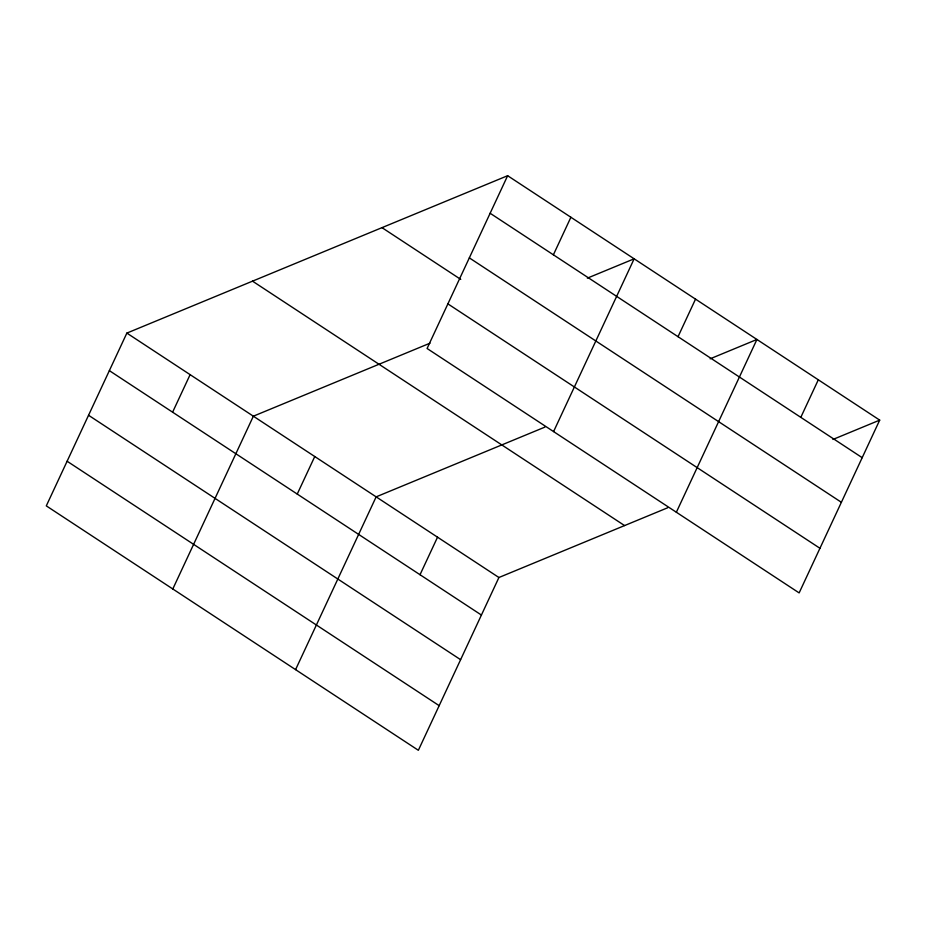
<?xml version="1.0" encoding="UTF-8"?>
<svg xmlns="http://www.w3.org/2000/svg" width="926" height="926" viewBox="0 0 926 926"><rect width="100%" height="100%" fill="white"/><g stroke="black" fill="none" stroke-linecap="round" stroke-linejoin="round"><path stroke-width="1.39" d="M507.645 175.709L427.083 348.489L799.138 592.906L879.7 420.126L507.645 175.709L126.862 333.094L46.3 505.874L418.355 750.292L498.917 577.511L667.739 507.737M172.606 412.186L190.119 374.648M172.803 588.971L253.365 416.191L430.023 343.176M297.246 494.067L314.759 456.53M295.579 669.625L376.141 496.857L544.951 427.083M553.389 254.812L570.891 217.263M420.022 574.722L437.535 537.184M553.574 431.585L634.148 258.817L587.35 278.147M678.029 336.694L695.53 299.144M676.35 512.252L756.924 339.472L710.138 358.813M800.805 417.348L818.306 379.799M832.914 439.468L879.7 420.126M490.132 213.258L862.187 457.675M469.332 257.879L841.387 502.297M381.987 227.646L460.754 279.397M447.883 303.867L819.938 548.273M252.52 281.157L624.575 525.574M126.862 333.094L498.917 577.511M109.361 370.643L481.416 615.049M88.549 415.265L460.604 659.682M67.112 461.241L439.167 705.658"/></g></svg>
